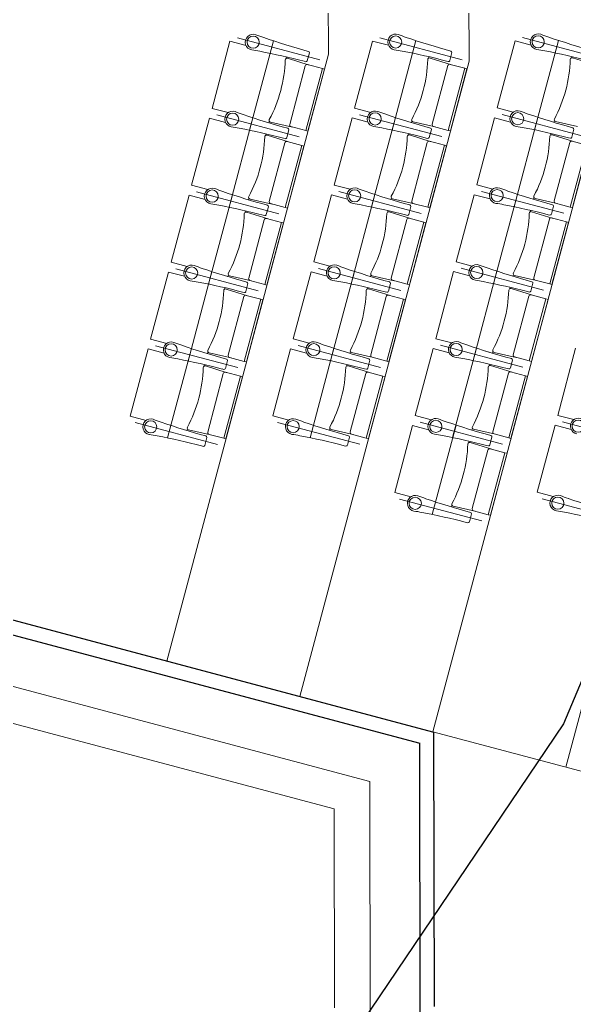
# Model space of a CAD drawing. Header units: millimetres. Extents: x 586 to 1010, y 369 to 668.
# Drawn here: x 682.43 to 686.33, y 462.89 to 469.81 of the extents above; entities that cross this region are included whole.
import ezdxf

# ---------------------------------------------------------------- set-up
doc = ezdxf.new("R2010")
doc.units = ezdxf.units.MM
doc.linetypes.add('CENTER', pattern=[2, 1.25, -0.25, 0.25, -0.25])
doc.linetypes.add('DASHED', pattern=[0.75, 0.5, -0.25])
doc.layers.add('murocort', color=7, linetype='Continuous', lineweight=50)
doc.layers.add('plan line', color=7, linetype='Continuous', lineweight=15)

msp = doc.modelspace()

# ---------------------------------------------------------------- linework, layer by layer
at = {"color": 254, "lineweight": 25}
msp.add_lwpolyline([(689.8337, 492.1815), (690.1759, 488.4115), (690.4154, 484.4785), (690.0845, 476.9938), (689.3336, 473.1547), (688.3608, 469.8797), (686.2511, 464.8661), (683.9126, 461.3997), (682.5666, 460.2275), (680.996, 459.5586), (679.5611, 459.5542), (677.9508, 460.093), (676.3268, 461.1084), (674.7345, 462.5092), (671.8263, 466.1029), (669.833, 469.6129), (668.248, 474.1002), (667.65, 477.9454), (667.5806, 481.7471), (668.167, 489.4834)], dxfattribs=at)
for points in [[(671.7124, 620.7085), (706.7355, 621.773), (754.2598, 613.8303), (814.6609, 600.1481), (855.7567, 598.0104), (895.0671, 567.0647), (920.0096, 542.0176), (952.0084, 521.2476), (977.2234, 504.6526), (979.6352, 479.2339), (986.3437, 463.8549), (988.7975, 462.3853)], [(654.944, 595.4717), (670.2671, 587.3174), (714.302, 595.1648), (787.0891, 595.1648), (819.3936, 580.9441), (821.0297, 562.8505), (813.4907, 552.7881), (808.7339, 539.6711), (796.4072, 534.7059), (791.0222, 527.249), (791.0222, 507.547), (797.3007, 476.5274), (814.9752, 463.8897), (836.1481, 474.6816), (874.0221, 478.5878), (885.7286, 462.7333), (863.0042, 436.0794), (845.7887, 420.6845), (845.1044, 408.6747)], [(639.2065, 583.4381), (644.7272, 575.638), (657.7961, 553.4401), (668.4043, 543.9291), (682.5178, 548.7307), (692.9838, 555.4778), (711.9339, 556.5828), (734.3456, 532.1334), (750.593, 477.7475), (754.1369, 444.164), (776.4657, 425.4473), (782.6172, 412.2355)]]:
    msp.add_spline(points, degree=3, dxfattribs=at)
at = {"layer": 'murocort', "lineweight": 30}
for p, q in [((679.3392, 466.4059), (685.3417, 464.8077)), ((679.2393, 466.329), (685.2418, 464.7308))]:
    msp.add_line(p, q, dxfattribs=at)
at = {"layer": 'plan line'}
for p, q in [((685.5705, 480.5847), (685.588, 469.5182)), ((684.6012, 469.5671), (684.5839, 480.5328)), ((683.9106, 469.6576), (683.7853, 469.1867)), ((684.0233, 469.6276), (683.9106, 469.6576)), ((684.9108, 469.6592), (684.7854, 469.1883)), ((685.0234, 469.6292), (684.9108, 469.6592)), ((685.9109, 469.6608), (685.7855, 469.1898)), ((686.0236, 469.6308), (685.9109, 469.6608)), ((683.4669, 465.3068), (684.6012, 469.5671)), ((684.453, 469.5212), (684.4674, 469.5765)), ((685.334, 464.8097), (686.6015, 469.5702)), ((685.4531, 469.5228), (685.4676, 469.578)), ((684.3048, 469.5404), (684.3066, 469.5475)), ((685.588, 469.5182), (684.4005, 465.0583)), ((685.588, 469.5182), (684.4005, 465.0583)), ((684.4426, 469.5139), (684.4301, 469.517)), ((685.3049, 469.542), (685.3068, 469.5491)), ((685.4428, 469.5155), (685.4303, 469.5186)), ((686.2675, 464.5612), (687.5896, 469.5266)), ((686.305, 469.5436), (686.3069, 469.5506)), ((683.7853, 469.1867), (683.8979, 469.1567)), ((684.7854, 469.1883), (684.8981, 469.1583)), ((685.7855, 469.1898), (685.8982, 469.1598)), ((683.7669, 469.1176), (683.6415, 468.6467)), ((683.8795, 469.0876), (683.7669, 469.1176)), ((684.1836, 469.0852), (684.1857, 469.0933)), ((684.767, 469.1192), (684.6416, 468.6483)), ((684.8797, 469.0892), (684.767, 469.1192)), ((685.1837, 469.0868), (685.1859, 469.0949)), ((685.7671, 469.1208), (685.6417, 468.6499)), ((685.8798, 469.0908), (685.7671, 469.1208)), ((686.1838, 469.0884), (686.186, 469.0965)), ((684.3092, 468.9812), (684.3236, 469.0365)), ((684.3092, 468.9812), (684.3236, 469.0365)), ((685.3093, 468.9828), (685.3238, 469.0381)), ((685.3093, 468.9828), (685.3238, 469.0381)), ((686.1613, 469.0036), (686.1631, 469.0106)), ((686.3095, 468.9843), (686.3239, 469.0396)), ((686.3095, 468.9843), (686.3239, 469.0396)), ((684.161, 469.0004), (684.1629, 469.0075)), ((684.2989, 468.974), (684.2864, 468.977)), ((684.2988, 468.974), (684.2864, 468.977)), ((685.1611, 469.002), (685.163, 469.0091)), ((685.299, 468.9755), (685.2865, 468.9786)), ((685.299, 468.9755), (685.2865, 468.9786)), ((686.2991, 468.9771), (686.2866, 468.9802)), ((686.2991, 468.9771), (686.2866, 468.9802)), ((683.6415, 468.6467), (683.7541, 468.6167)), ((684.6416, 468.6483), (684.7543, 468.6183)), ((685.6417, 468.6499), (685.7544, 468.6199)), ((683.6231, 468.5776), (683.4977, 468.1067)), ((683.7357, 468.5476), (683.6231, 468.5776)), ((684.0398, 468.5452), (684.042, 468.5534)), ((684.6232, 468.5792), (684.4978, 468.1083)), ((684.7359, 468.5492), (684.6232, 468.5792)), ((685.0399, 468.5468), (685.0421, 468.5549)), ((685.6234, 468.5808), (685.498, 468.1099)), ((685.736, 468.5508), (685.6234, 468.5808)), ((686.0401, 468.5484), (686.0422, 468.5565)), ((684.0172, 468.4605), (684.0191, 468.4675)), ((684.1654, 468.4412), (684.1799, 468.4965)), ((684.1654, 468.4412), (684.1799, 468.4965)), ((685.0174, 468.462), (685.0192, 468.4691)), ((685.1656, 468.4428), (685.18, 468.4981)), ((685.1656, 468.4428), (685.18, 468.4981)), ((686.0175, 468.4636), (686.0194, 468.4707)), ((686.1657, 468.4444), (686.1801, 468.4997)), ((686.1657, 468.4444), (686.1801, 468.4997)), ((684.1551, 468.434), (684.1426, 468.437)), ((684.1551, 468.434), (684.1426, 468.437)), ((685.1552, 468.4355), (685.1427, 468.4386)), ((685.1552, 468.4355), (685.1427, 468.4386)), ((686.1553, 468.4371), (686.1429, 468.4402)), ((686.1553, 468.4371), (686.1429, 468.4402)), ((683.4977, 468.1067), (683.6104, 468.0767)), ((684.4978, 468.1083), (684.6105, 468.0783)), ((685.498, 468.1099), (685.6106, 468.0799)), ((683.4793, 468.0376), (683.3539, 467.5667)), ((683.592, 468.0076), (683.4793, 468.0376)), ((683.896, 468.0052), (683.8982, 468.0134)), ((684.4794, 468.0392), (684.3541, 467.5683)), ((684.5921, 468.0092), (684.4794, 468.0392)), ((684.8962, 468.0068), (684.8983, 468.0149)), ((685.4796, 468.0408), (685.3542, 467.5699)), ((685.5922, 468.0108), (685.4796, 468.0408)), ((685.8963, 468.0084), (685.8984, 468.0165)), ((683.8734, 467.9205), (683.8753, 467.9275)), ((684.0216, 467.9012), (684.0361, 467.9565)), ((684.0216, 467.9012), (684.0361, 467.9565)), ((684.8736, 467.922), (684.8755, 467.9291)), ((685.0218, 467.9028), (685.0362, 467.9581)), ((685.0218, 467.9028), (685.0362, 467.9581)), ((685.8737, 467.9236), (685.8756, 467.9307)), ((686.0219, 467.9044), (686.0364, 467.9597)), ((686.0219, 467.9044), (686.0364, 467.9597)), ((684.0113, 467.894), (683.9988, 467.897)), ((684.0113, 467.894), (683.9988, 467.897)), ((685.0114, 467.8956), (684.999, 467.8986)), ((685.0114, 467.8956), (684.999, 467.8986)), ((686.0116, 467.8971), (685.9991, 467.9002)), ((686.0116, 467.8971), (685.9991, 467.9002)), ((683.3539, 467.5667), (683.4666, 467.5367)), ((684.3541, 467.5683), (684.4667, 467.5383)), ((685.3542, 467.5699), (685.4669, 467.5399)), ((683.3355, 467.4976), (683.2101, 467.0267)), ((683.4482, 467.4677), (683.3355, 467.4976)), ((684.3357, 467.4992), (684.2103, 467.0283)), ((684.4483, 467.4692), (684.3357, 467.4992)), ((685.3358, 467.5008), (685.2104, 467.0299)), ((685.4485, 467.4708), (685.3358, 467.5008)), ((686.3359, 467.5024), (686.2105, 467.0315)), ((683.7522, 467.4652), (683.7544, 467.4734)), ((684.7524, 467.4668), (684.7545, 467.475)), ((685.7525, 467.4684), (685.7547, 467.4765)), ((685.8781, 467.3644), (685.8926, 467.4197)), ((685.8781, 467.3644), (685.8926, 467.4197)), ((683.7297, 467.3805), (683.7315, 467.3875)), ((683.8675, 467.354), (683.855, 467.3571)), ((683.8675, 467.354), (683.855, 467.3571)), ((683.8779, 467.3612), (683.8923, 467.4165)), ((683.8779, 467.3612), (683.8923, 467.4165)), ((684.7298, 467.3821), (684.7317, 467.3891)), ((684.8677, 467.3556), (684.8552, 467.3586)), ((684.8677, 467.3556), (684.8552, 467.3586)), ((684.878, 467.3628), (684.8925, 467.4181)), ((684.878, 467.3628), (684.8925, 467.4181)), ((685.7299, 467.3836), (685.7318, 467.3907)), ((685.8678, 467.3572), (685.8553, 467.3602)), ((685.8678, 467.3572), (685.8553, 467.3602)), ((683.2101, 467.0267), (683.3228, 466.9967)), ((684.2103, 467.0283), (684.323, 466.9983)), ((685.2104, 467.0299), (685.3231, 466.9999)), ((686.2105, 467.0315), (686.3232, 467.0015)), ((684.6086, 466.9268), (684.6108, 466.935)), ((685.192, 466.9608), (685.0666, 466.4899)), ((685.3047, 466.9308), (685.192, 466.9608)), ((685.6087, 466.9284), (685.6109, 466.9366)), ((686.1921, 466.9624), (686.0668, 466.4915)), ((686.3048, 466.9324), (686.1921, 466.9624)), ((683.6085, 466.9253), (683.6106, 466.9334)), ((683.7341, 466.8212), (683.7485, 466.8765)), ((684.7342, 466.8228), (684.7487, 466.8781)), ((685.7344, 466.8244), (685.7488, 466.8797)), ((685.7344, 466.8244), (685.7488, 466.8797)), ((683.7237, 466.814), (683.7113, 466.8171)), ((684.7239, 466.8156), (684.7114, 466.8186)), ((685.5862, 466.8436), (685.588, 466.8507)), ((685.724, 466.8172), (685.7115, 466.8202)), ((685.724, 466.8172), (685.7115, 466.8202)), ((685.0666, 466.4899), (685.1793, 466.4599)), ((686.0668, 466.4915), (686.1794, 466.4615)), ((685.465, 466.3884), (685.4671, 466.3966)), ((685.5906, 466.2844), (685.605, 466.3397)), ((685.5802, 466.2772), (685.5678, 466.2802)), ((678.8897, 466.0599), (684.8922, 464.4617)), ((684.6426, 464.2694), (678.64, 465.8677)), ((685.334, 464.8097), (690.894, 463.3293)), ((684.8922, 464.4617), (684.8955, 462.4314)), ((684.6448, 462.8737), (684.6426, 464.2694))]:
    msp.add_line(p, q, dxfattribs=at)
at = {"layer": 'plan line', "linetype": 'CENTER', "ltscale": 3}
for p, q in [((684.5407, 469.5268), (683.9629, 469.6807)), ((685.5408, 469.5284), (684.963, 469.6822)), ((686.541, 469.53), (685.9632, 469.6838)), ((684.3969, 468.9868), (683.8191, 469.1407)), ((684.3969, 468.9868), (683.8191, 469.1407)), ((685.3971, 468.9884), (684.8193, 469.1423)), ((685.3971, 468.9884), (684.8193, 469.1423)), ((686.3972, 468.99), (685.8194, 469.1438)), ((686.3972, 468.99), (685.8194, 469.1438)), ((684.2531, 468.4469), (683.6753, 468.6007)), ((684.2531, 468.4469), (683.6753, 468.6007)), ((685.2533, 468.4484), (684.6755, 468.6023)), ((685.2533, 468.4484), (684.6755, 468.6023)), ((686.2534, 468.45), (685.6756, 468.6039)), ((686.2534, 468.45), (685.6756, 468.6039)), ((684.1094, 467.9069), (683.5316, 468.0607)), ((684.1094, 467.9069), (683.5316, 468.0607)), ((685.1095, 467.9084), (684.5317, 468.0623)), ((685.1095, 467.9084), (684.5317, 468.0623)), ((686.1096, 467.91), (685.5318, 468.0639)), ((686.1096, 467.91), (685.5318, 468.0639)), ((683.9656, 467.3669), (683.3878, 467.5207)), ((683.9656, 467.3669), (683.3878, 467.5207)), ((684.9657, 467.3685), (684.3879, 467.5223)), ((684.9657, 467.3685), (684.3879, 467.5223)), ((685.9659, 467.37), (685.3881, 467.5239)), ((685.9659, 467.37), (685.3881, 467.5239)), ((683.8218, 466.8269), (683.244, 466.9807)), ((684.822, 466.8285), (684.2442, 466.9823)), ((685.8221, 466.83), (685.2443, 466.9839)), ((685.8221, 466.83), (685.2443, 466.9839)), ((686.8222, 466.8316), (686.2444, 466.9855)), ((686.8222, 466.8316), (686.2444, 466.9855)), ((685.6783, 466.2901), (685.1005, 466.4439)), ((686.6784, 466.2916), (686.1006, 466.4455))]:
    msp.add_line(p, q, dxfattribs=at)
at = {"layer": 'plan line', "linetype": 'DASHED', "ltscale": 3}
for p, q in [((684.2152, 469.6605), (684.048, 469.0329)), ((685.2153, 469.6621), (685.0482, 469.0344)), ((686.2154, 469.6637), (686.0483, 469.036)), ((684.0714, 469.1205), (683.9043, 468.4929)), ((685.0715, 469.1221), (684.9044, 468.4945)), ((686.0717, 469.1237), (685.9045, 468.496)), ((683.9276, 468.5806), (683.7605, 467.9529)), ((684.9278, 468.5821), (684.7606, 467.9545)), ((685.9279, 468.5837), (685.7608, 467.956)), ((684.784, 468.0421), (684.6169, 467.4145)), ((685.7841, 468.0437), (685.617, 467.4161)), ((683.7838, 468.0406), (683.6167, 467.4129)), ((683.6401, 467.5006), (683.4729, 466.8729)), ((684.6402, 467.5022), (684.4731, 466.8745)), ((685.6403, 467.5037), (685.4732, 466.8761)), ((685.4966, 466.9638), (685.3294, 466.3361))]:
    msp.add_line(p, q, dxfattribs=at)
at = {"layer": 'plan line', "lineweight": 30}
for p, q in [((685.3447, 462.8821), (685.3417, 464.8077)), ((685.2449, 462.7819), (685.2418, 464.7308))]:
    msp.add_line(p, q, dxfattribs=at)
at = {"layer": 'plan line'}
for points in [[(684.3495, 469.0553), (684.1951, 469.0904, -0.474715), (684.1864, 469.108, 0.115865), (684.2981, 469.5274, -0.474715), (684.3144, 469.5383), (684.4655, 469.491)], [(684.4419, 469.0308), (684.3385, 469.0583, -0.414214), (684.3295, 469.0738), (684.4389, 469.4849, -0.414214), (684.4545, 469.4939), (684.5586, 469.4662), (684.4419, 469.0308)], [(685.3497, 469.0569), (685.1953, 469.092, -0.474715), (685.1865, 469.1095, 0.115865), (685.2982, 469.529, -0.474715), (685.3145, 469.5399), (685.4657, 469.4926)], [(685.442, 469.0323), (685.3386, 469.0599, -0.414214), (685.3296, 469.0754), (685.4391, 469.4865, -0.414214), (685.4546, 469.4955), (685.5588, 469.4678), (685.442, 469.0323)], [(686.3498, 469.0585), (686.1954, 469.0936, -0.474715), (686.1867, 469.1111, 0.115865), (686.2983, 469.5306, -0.474715), (686.3146, 469.5415), (686.4658, 469.4941)], [(684.2058, 468.5153), (684.0513, 468.5504, -0.474715), (684.0426, 468.568, 0.115865), (684.1543, 468.9874, -0.474715), (684.1706, 468.9983), (684.3217, 468.951)], [(684.2981, 468.4908), (684.1947, 468.5183, -0.414214), (684.1857, 468.5338), (684.2951, 468.9449, -0.414214), (684.3107, 468.9539), (684.4148, 468.9262), (684.2981, 468.4908)], [(685.2059, 468.5169), (685.0515, 468.552, -0.474715), (685.0427, 468.5696, 0.115865), (685.1544, 468.989, -0.474715), (685.1707, 468.9999), (685.3219, 468.9526)], [(685.2983, 468.4924), (685.1948, 468.5199, -0.414214), (685.1858, 468.5354), (685.2953, 468.9465, -0.414214), (685.3108, 468.9555), (685.415, 468.9278), (685.2983, 468.4924)], [(686.206, 468.5185), (686.0516, 468.5536, -0.474715), (686.0429, 468.5711, 0.115865), (686.1546, 468.9906, -0.474715), (686.1709, 469.0015), (686.322, 468.9541)], [(686.2984, 468.4939), (686.195, 468.5214, -0.414214), (686.186, 468.537), (686.2954, 468.9481, -0.414214), (686.311, 468.9571), (686.4151, 468.9294), (686.2984, 468.4939)], [(684.062, 467.9754), (683.9076, 468.0104, -0.474715), (683.8988, 468.028, 0.115865), (684.0105, 468.4474, -0.474715), (684.0268, 468.4583), (684.178, 468.411)], [(685.0621, 467.9769), (684.9077, 468.012, -0.474715), (684.899, 468.0296, 0.115865), (685.0107, 468.449, -0.474715), (685.027, 468.4599), (685.1781, 468.4126)], [(686.0622, 467.9785), (685.9078, 468.0136, -0.474715), (685.8991, 468.0311, 0.115865), (686.0108, 468.4506, -0.474715), (686.0271, 468.4615), (686.1782, 468.4142)], [(684.1543, 467.9508), (684.0509, 467.9783, -0.414214), (684.0419, 467.9938), (684.1514, 468.4049, -0.414214), (684.1669, 468.4139), (684.2711, 468.3862), (684.1543, 467.9508)], [(685.1545, 467.9524), (685.0511, 467.9799, -0.414214), (685.0421, 467.9954), (685.1515, 468.4065, -0.414214), (685.1671, 468.4155), (685.2712, 468.3878), (685.1545, 467.9524)], [(686.1546, 467.9539), (686.0512, 467.9815, -0.414214), (686.0422, 467.997), (686.1516, 468.4081, -0.414214), (686.1672, 468.4171), (686.2713, 468.3894), (686.1546, 467.9539)], [(683.9182, 467.4354), (683.7638, 467.4704, -0.474715), (683.7551, 467.488, 0.115865), (683.8667, 467.9075, -0.474715), (683.883, 467.9184), (684.0342, 467.871)], [(684.9183, 467.4369), (684.7639, 467.472, -0.474715), (684.7552, 467.4896, 0.115865), (684.8669, 467.909, -0.474715), (684.8832, 467.9199), (685.0343, 467.8726)], [(685.9185, 467.4385), (685.7641, 467.4736, -0.474715), (685.7553, 467.4912, 0.115865), (685.867, 467.9106, -0.474715), (685.8833, 467.9215), (686.0345, 467.8742)], [(684.0106, 467.4108), (683.9071, 467.4383, -0.414214), (683.8981, 467.4539), (684.0076, 467.865, -0.414214), (684.0231, 467.874), (684.1273, 467.8463), (684.0106, 467.4108)], [(685.0107, 467.4124), (684.9073, 467.4399, -0.414214), (684.8983, 467.4554), (685.0077, 467.8665, -0.414214), (685.0233, 467.8755), (685.1274, 467.8478), (685.0107, 467.4124)], [(686.0108, 467.414), (685.9074, 467.4415, -0.414214), (685.8984, 467.457), (686.0079, 467.8681, -0.414214), (686.0234, 467.8771), (686.1276, 467.8494), (686.0108, 467.414)], [(683.7744, 466.8954), (683.62, 466.9305, -0.474715), (683.6113, 466.948, 0.115865), (683.723, 467.3675, -0.474715), (683.7393, 467.3784), (683.8904, 467.331)], [(684.7746, 466.897), (684.6201, 466.932, -0.474715), (684.6114, 466.9496, 0.115865), (684.7231, 467.369, -0.474715), (684.7394, 467.3799), (684.8906, 467.3326)], [(685.7747, 466.8985), (685.6203, 466.9336, -0.474715), (685.6115, 466.9512, 0.115865), (685.7232, 467.3706, -0.474715), (685.7395, 467.3815), (685.8907, 467.3342)], [(683.8668, 466.8708), (683.7634, 466.8983, -0.414214), (683.7544, 466.9139), (683.8638, 467.325, -0.414214), (683.8794, 467.334), (683.9835, 467.3063), (683.8668, 466.8708)], [(684.8669, 466.8724), (684.7635, 466.8999, -0.414214), (684.7545, 466.9154), (684.864, 467.3265, -0.414214), (684.8795, 467.3355), (684.9837, 467.3078), (684.8669, 466.8724)], [(685.867, 466.874), (685.7636, 466.9015, -0.414214), (685.7546, 466.917), (685.8641, 467.3281, -0.414214), (685.8796, 467.3371), (685.9838, 467.3094), (685.867, 466.874)], [(685.6309, 466.3586), (685.4765, 466.3936, -0.474715), (685.4678, 466.4112, 0.115865), (685.5795, 466.8306, -0.474715), (685.5958, 466.8415), (685.7469, 466.7942)], [(685.7233, 466.334), (685.6199, 466.3615, -0.414214), (685.6109, 466.377), (685.7203, 466.7881, -0.414214), (685.7359, 466.7971), (685.84, 466.7694), (685.7233, 466.334)]]:
    msp.add_lwpolyline(points, format="xyb", dxfattribs=at)
for points in [[(684.4573, 469.0266), (684.5733, 469.4623), (684.5586, 469.4662), (684.4419, 469.0308), (684.4573, 469.0266)], [(685.4575, 469.0282), (685.5735, 469.4639), (685.5588, 469.4678), (685.442, 469.0323), (685.4575, 469.0282)], [(684.3136, 468.4867), (684.4296, 468.9223), (684.4148, 468.9262), (684.2981, 468.4908), (684.3136, 468.4867)], [(685.3137, 468.4882), (685.4297, 468.9239), (685.415, 468.9278), (685.2983, 468.4924), (685.3137, 468.4882)], [(686.3138, 468.4898), (686.4298, 468.9255), (686.4151, 468.9294), (686.2984, 468.4939), (686.3138, 468.4898)], [(685.1699, 467.9483), (685.2859, 468.3839), (685.2712, 468.3878), (685.1545, 467.9524), (685.1699, 467.9483)], [(686.1701, 467.9498), (686.2861, 468.3855), (686.2713, 468.3894), (686.1546, 467.9539), (686.1701, 467.9498)], [(684.1698, 467.9467), (684.2858, 468.3823), (684.2711, 468.3862), (684.1543, 467.9508), (684.1698, 467.9467)], [(684.026, 467.4067), (684.142, 467.8423), (684.1273, 467.8463), (684.0106, 467.4108), (684.026, 467.4067)], [(685.0262, 467.4083), (685.1422, 467.8439), (685.1274, 467.8478), (685.0107, 467.4124), (685.0262, 467.4083)], [(686.0263, 467.4098), (686.1423, 467.8455), (686.1276, 467.8494), (686.0108, 467.414), (686.0263, 467.4098)], [(683.8822, 466.8667), (683.9982, 467.3023), (683.9835, 467.3063), (683.8668, 466.8708), (683.8822, 466.8667)], [(684.8824, 466.8683), (684.9984, 467.3039), (684.9837, 467.3078), (684.8669, 466.8724), (684.8824, 466.8683)], [(685.8825, 466.8699), (685.9985, 467.3055), (685.9838, 467.3094), (685.867, 466.874), (685.8825, 466.8699)], [(685.7387, 466.3299), (685.8547, 466.7655), (685.84, 466.7694), (685.7233, 466.334), (685.7387, 466.3299)]]:
    msp.add_lwpolyline(points, dxfattribs=at)
for centre in [(684.0731, 469.651), (685.0733, 469.6525), (686.0734, 469.6541), (683.9293, 469.111), (683.9293, 469.111), (684.9295, 469.1126), (684.9295, 469.1126), (685.9296, 469.1141), (685.9296, 469.1141), (683.7856, 468.571), (683.7856, 468.571), (684.7857, 468.5726), (684.7857, 468.5726), (685.7858, 468.5741), (685.7858, 468.5741), (683.6418, 468.031), (683.6418, 468.031), (684.6419, 468.0326), (684.6419, 468.0326), (685.6421, 468.0342), (685.6421, 468.0342), (683.498, 467.491), (683.498, 467.491), (684.4982, 467.4926), (684.4982, 467.4926), (685.4983, 467.4942), (685.4983, 467.4942), (683.3542, 466.951), (684.3544, 466.9526), (685.3545, 466.9542), (685.3545, 466.9542), (686.3546, 466.9558), (686.3546, 466.9558), (685.2107, 466.4142), (686.2108, 466.4158)]:
    msp.add_circle(centre, 0.0427, dxfattribs=at)
for centre, radius, start, end in [((684.0734, 469.6513), 0.0554, 71.59604, 259.63843), ((685.4728, 473.4099), 3.9554, 249.54986, 250.41796), ((685.0735, 469.6528), 0.0554, 71.59604, 259.63843), ((686.473, 473.4115), 3.9554, 249.54986, 250.41796), ((686.0736, 469.6544), 0.0554, 71.59604, 259.63843), ((687.4731, 473.413), 3.9554, 249.54986, 250.41796), ((685.8726, 474.7249), 5.3287, 251.10734, 254.63093), ((686.8727, 474.7265), 5.3287, 251.10734, 254.63093), ((687.8729, 474.7281), 5.3287, 251.10734, 254.63093), ((683.9271, 468.6114), 0.9947, 78.86278, 82.12559), ((683.1714, 464.6815), 4.9966, 75.40905, 79.06463), ((684.4578, 469.5774), 0.00967, 354.26425, 75.71472), ((684.9273, 468.613), 0.9947, 78.86278, 82.12559), ((684.1716, 464.6831), 4.9966, 75.40905, 79.06463), ((685.4579, 469.579), 0.00967, 354.26425, 75.71472), ((685.9274, 468.6146), 0.9947, 78.86278, 82.12559), ((685.1717, 464.6847), 4.9966, 75.40905, 79.06463), ((684.4437, 469.5232), 0.00935, 263.52877, 336.65202), ((685.4438, 469.5248), 0.00935, 263.52877, 336.65202), ((683.9296, 469.1113), 0.0554, 71.59604, 259.63843), ((683.9296, 469.1113), 0.0554, 71.59604, 259.63843), ((685.3291, 472.8699), 3.9554, 249.54986, 250.41796), ((685.3291, 472.8699), 3.9554, 249.54986, 250.41796), ((684.9297, 469.1128), 0.0554, 71.59604, 259.63843), ((684.9297, 469.1128), 0.0554, 71.59604, 259.63843), ((686.3292, 472.8715), 3.9554, 249.54986, 250.41796), ((686.3292, 472.8715), 3.9554, 249.54986, 250.41796), ((685.9299, 469.1144), 0.0554, 71.59604, 259.63843), ((685.9299, 469.1144), 0.0554, 71.59604, 259.63843), ((687.3293, 472.873), 3.9554, 249.54986, 250.41796), ((687.3293, 472.873), 3.9554, 249.54986, 250.41796), ((685.7288, 474.1849), 5.3287, 251.10734, 254.63093), ((685.7288, 474.1849), 5.3287, 251.10734, 254.63093), ((686.729, 474.1865), 5.3287, 251.10734, 254.63093), ((686.7289, 474.1865), 5.3287, 251.10734, 254.63093), ((687.7291, 474.1881), 5.3287, 251.10734, 254.63093), ((687.7291, 474.1881), 5.3287, 251.10734, 254.63093), ((683.7834, 468.0714), 0.9947, 78.86278, 82.12559), ((683.7834, 468.0714), 0.9947, 78.86278, 82.12559), ((683.0276, 464.1416), 4.9966, 75.40905, 79.06463), ((683.0276, 464.1416), 4.9966, 75.40905, 79.06463), ((684.314, 469.0374), 0.00967, 354.26425, 75.71472), ((684.314, 469.0374), 0.00967, 354.26425, 75.71472), ((684.7835, 468.073), 0.9947, 78.86278, 82.12559), ((684.7835, 468.073), 0.9947, 78.86278, 82.12559), ((684.0278, 464.1431), 4.9966, 75.40905, 79.06463), ((684.0278, 464.1431), 4.9966, 75.40905, 79.06463), ((685.3142, 469.039), 0.00967, 354.26425, 75.71472), ((685.3142, 469.039), 0.00967, 354.26425, 75.71472), ((685.7836, 468.0746), 0.9947, 78.86278, 82.12559), ((685.7836, 468.0746), 0.9947, 78.86278, 82.12559), ((685.0279, 464.1447), 4.9966, 75.40905, 79.06463), ((685.0279, 464.1447), 4.9966, 75.40905, 79.06463), ((686.3143, 469.0406), 0.00967, 354.26425, 75.71472), ((686.3143, 469.0406), 0.00967, 354.26425, 75.71472), ((684.2999, 468.9832), 0.00935, 263.52877, 336.65202), ((684.2999, 468.9832), 0.00935, 263.52877, 336.65202), ((685.3, 468.9848), 0.00935, 263.52877, 336.65202), ((685.3, 468.9848), 0.00935, 263.52877, 336.65202), ((686.3002, 468.9864), 0.00935, 263.52877, 336.65202), ((686.3002, 468.9864), 0.00935, 263.52877, 336.65202), ((683.7858, 468.5713), 0.0554, 71.59604, 259.63843), ((683.7858, 468.5713), 0.0554, 71.59604, 259.63843), ((685.1853, 472.3299), 3.9554, 249.54986, 250.41796), ((685.1853, 472.3299), 3.9554, 249.54986, 250.41796), ((685.585, 473.6449), 5.3287, 251.10734, 254.63093), ((685.585, 473.6449), 5.3287, 251.10734, 254.63093), ((684.786, 468.5729), 0.0554, 71.59604, 259.63843), ((684.786, 468.5729), 0.0554, 71.59604, 259.63843), ((686.1854, 472.3315), 3.9554, 249.54986, 250.41796), ((686.1854, 472.3315), 3.9554, 249.54986, 250.41796), ((686.5852, 473.6465), 5.3287, 251.10734, 254.63093), ((686.5852, 473.6465), 5.3287, 251.10734, 254.63093), ((685.7861, 468.5744), 0.0554, 71.59604, 259.63843), ((685.7861, 468.5744), 0.0554, 71.59604, 259.63843), ((687.1856, 472.3331), 3.9554, 249.54986, 250.41796), ((687.1855, 472.3331), 3.9554, 249.54986, 250.41796), ((687.5853, 473.6481), 5.3287, 251.10734, 254.63093), ((687.5853, 473.6481), 5.3287, 251.10734, 254.63093), ((683.6396, 467.5314), 0.9947, 78.86278, 82.12559), ((683.6396, 467.5314), 0.9947, 78.86278, 82.12559), ((682.8839, 463.6016), 4.9966, 75.40905, 79.06463), ((682.8839, 463.6016), 4.9966, 75.40905, 79.06463), ((684.1703, 468.4975), 0.00967, 354.26425, 75.71472), ((684.1702, 468.4975), 0.00967, 354.26425, 75.71472), ((684.6397, 467.533), 0.9947, 78.86278, 82.12559), ((684.6397, 467.533), 0.9947, 78.86278, 82.12559), ((683.884, 463.6031), 4.9966, 75.40905, 79.06463), ((683.884, 463.6031), 4.9966, 75.40905, 79.06463), ((685.1704, 468.499), 0.00967, 354.26425, 75.71472), ((685.1704, 468.499), 0.00967, 354.26425, 75.71472), ((685.6399, 467.5346), 0.9947, 78.86278, 82.12559), ((685.6399, 467.5346), 0.9947, 78.86278, 82.12559), ((684.8841, 463.6047), 4.9966, 75.40905, 79.06463), ((684.8841, 463.6047), 4.9966, 75.40905, 79.06463), ((686.1705, 468.5006), 0.00967, 354.26425, 75.71472), ((686.1705, 468.5006), 0.00967, 354.26425, 75.71472), ((684.1561, 468.4433), 0.00935, 263.52877, 336.65202), ((684.1561, 468.4433), 0.00935, 263.52877, 336.65202), ((685.1563, 468.4448), 0.00935, 263.52877, 336.65202), ((685.1563, 468.4448), 0.00935, 263.52877, 336.65202), ((686.1564, 468.4464), 0.00935, 263.52877, 336.65202), ((686.1564, 468.4464), 0.00935, 263.52877, 336.65202), ((683.6421, 468.0313), 0.0554, 71.59604, 259.63843), ((683.642, 468.0313), 0.0554, 71.59604, 259.63843), ((685.0415, 471.7899), 3.9554, 249.54986, 250.41796), ((685.0415, 471.7899), 3.9554, 249.54986, 250.41796), ((685.4413, 473.105), 5.3287, 251.10734, 254.63093), ((685.4413, 473.105), 5.3287, 251.10734, 254.63093), ((684.6422, 468.0329), 0.0554, 71.59604, 259.63843), ((684.6422, 468.0329), 0.0554, 71.59604, 259.63843), ((686.0416, 471.7915), 3.9554, 249.54986, 250.41796), ((686.0416, 471.7915), 3.9554, 249.54986, 250.41796), ((686.4414, 473.1065), 5.3287, 251.10734, 254.63093), ((686.4414, 473.1065), 5.3287, 251.10734, 254.63093), ((685.6423, 468.0344), 0.0554, 71.59604, 259.63843), ((685.6423, 468.0344), 0.0554, 71.59604, 259.63843), ((687.0418, 471.7931), 3.9554, 249.54986, 250.41796), ((687.0418, 471.7931), 3.9554, 249.54986, 250.41796), ((687.4415, 473.1081), 5.3287, 251.10734, 254.63093), ((687.4415, 473.1081), 5.3287, 251.10734, 254.63093), ((683.4958, 466.9914), 0.9947, 78.86278, 82.12559), ((683.4958, 466.9914), 0.9947, 78.86278, 82.12559), ((684.4959, 466.993), 0.9947, 78.86278, 82.12559), ((684.4959, 466.993), 0.9947, 78.86278, 82.12559), ((685.4961, 466.9946), 0.9947, 78.86278, 82.12559), ((685.4961, 466.9946), 0.9947, 78.86278, 82.12559), ((682.7401, 463.0616), 4.9966, 75.40905, 79.06463), ((682.7401, 463.0616), 4.9966, 75.40905, 79.06463), ((684.0265, 467.9575), 0.00967, 354.26425, 75.71472), ((684.0265, 467.9575), 0.00967, 354.26425, 75.71472), ((683.7402, 463.0632), 4.9966, 75.40905, 79.06463), ((683.7402, 463.0632), 4.9966, 75.40905, 79.06463), ((685.0266, 467.9591), 0.00967, 354.26425, 75.71472), ((685.0266, 467.9591), 0.00967, 354.26425, 75.71472), ((684.7404, 463.0647), 4.9966, 75.40905, 79.06463), ((684.7404, 463.0647), 4.9966, 75.40905, 79.06463), ((686.0126, 467.9064), 0.00935, 263.52877, 336.65202), ((686.0126, 467.9064), 0.00935, 263.52877, 336.65202), ((686.0267, 467.9606), 0.00967, 354.26425, 75.71472), ((686.0267, 467.9606), 0.00967, 354.26425, 75.71472), ((684.0124, 467.9033), 0.00935, 263.52877, 336.65202), ((684.0124, 467.9033), 0.00935, 263.52877, 336.65202), ((685.0125, 467.9048), 0.00935, 263.52877, 336.65202), ((685.0125, 467.9048), 0.00935, 263.52877, 336.65202), ((683.4983, 467.4913), 0.0554, 71.59604, 259.63843), ((683.4983, 467.4913), 0.0554, 71.59604, 259.63843), ((684.8977, 471.2499), 3.9554, 249.54986, 250.41796), ((684.8977, 471.2499), 3.9554, 249.54986, 250.41796), ((685.2975, 472.565), 5.3287, 251.10734, 254.63093), ((685.2975, 472.565), 5.3287, 251.10734, 254.63093), ((684.4984, 467.4929), 0.0554, 71.59604, 259.63843), ((684.4984, 467.4929), 0.0554, 71.59604, 259.63843), ((685.8979, 471.2515), 3.9554, 249.54986, 250.41796), ((685.8979, 471.2515), 3.9554, 249.54986, 250.41796), ((686.2976, 472.5665), 5.3287, 251.10734, 254.63093), ((686.2976, 472.5665), 5.3287, 251.10734, 254.63093), ((685.4985, 467.4945), 0.0554, 71.59604, 259.63843), ((685.4985, 467.4945), 0.0554, 71.59604, 259.63843), ((686.898, 471.2531), 3.9554, 249.54986, 250.41796), ((686.898, 471.2531), 3.9554, 249.54986, 250.41796), ((687.2978, 472.5681), 5.3287, 251.10734, 254.63093), ((687.2977, 472.5681), 5.3287, 251.10734, 254.63093), ((683.352, 466.4515), 0.9947, 78.86278, 82.12559), ((683.352, 466.4515), 0.9947, 78.86278, 82.12559), ((682.5963, 462.5216), 4.9966, 75.40905, 79.06463), ((682.5963, 462.5216), 4.9966, 75.40905, 79.06463), ((683.8827, 467.4175), 0.00967, 354.26425, 75.71472), ((683.8827, 467.4175), 0.00967, 354.26425, 75.71472), ((684.3522, 466.453), 0.9947, 78.86278, 82.12559), ((684.3522, 466.453), 0.9947, 78.86278, 82.12559), ((683.5965, 462.5232), 4.9966, 75.40905, 79.06463), ((683.5965, 462.5232), 4.9966, 75.40905, 79.06463), ((684.8828, 467.4191), 0.00967, 354.26425, 75.71472), ((684.8828, 467.4191), 0.00967, 354.26425, 75.71472), ((685.3523, 466.4546), 0.9947, 78.86278, 82.12559), ((685.3523, 466.4546), 0.9947, 78.86278, 82.12559), ((684.5966, 462.5247), 4.9966, 75.40905, 79.06463), ((684.5966, 462.5247), 4.9966, 75.40905, 79.06463), ((685.883, 467.4206), 0.00967, 354.26425, 75.71472), ((685.883, 467.4206), 0.00967, 354.26425, 75.71472), ((683.8686, 467.3633), 0.00935, 263.52877, 336.65202), ((683.8686, 467.3633), 0.00935, 263.52877, 336.65202), ((684.8687, 467.3649), 0.00935, 263.52877, 336.65202), ((684.8687, 467.3649), 0.00935, 263.52877, 336.65202), ((685.8688, 467.3664), 0.00935, 263.52877, 336.65202), ((685.8688, 467.3664), 0.00935, 263.52877, 336.65202), ((683.3545, 466.9513), 0.0554, 71.59604, 259.63843), ((684.754, 470.7099), 3.9554, 249.54986, 250.41796), ((684.3546, 466.9529), 0.0554, 71.59604, 259.63843), ((685.7541, 470.7115), 3.9554, 249.54986, 250.41796), ((685.3548, 466.9545), 0.0554, 71.59604, 259.63843), ((685.3548, 466.9545), 0.0554, 71.59604, 259.63843), ((686.7542, 470.7131), 3.9554, 249.54986, 250.41796), ((686.7542, 470.7131), 3.9554, 249.54986, 250.41796), ((686.3549, 466.9561), 0.0554, 71.59604, 259.63843), ((686.3549, 466.9561), 0.0554, 71.59604, 259.63843), ((685.1537, 472.025), 5.3287, 251.10734, 254.63093), ((686.1538, 472.0266), 5.3287, 251.10734, 254.63093), ((687.154, 472.0281), 5.3287, 251.10734, 254.63093), ((687.154, 472.0281), 5.3287, 251.10734, 254.63093), ((683.2083, 465.9115), 0.9947, 78.86278, 82.12559), ((682.4525, 461.9816), 4.9966, 75.40905, 79.06463), ((683.7389, 466.8775), 0.00967, 354.26425, 75.71472), ((684.2084, 465.9131), 0.9947, 78.86278, 82.12559), ((683.4527, 461.9832), 4.9966, 75.40905, 79.06463), ((684.7391, 466.8791), 0.00967, 354.26425, 75.71472), ((685.2085, 465.9146), 0.9947, 78.86278, 82.12559), ((685.2085, 465.9146), 0.9947, 78.86278, 82.12559), ((684.4528, 461.9848), 4.9966, 75.40905, 79.06463), ((684.4528, 461.9848), 4.9966, 75.40905, 79.06463), ((685.7392, 466.8807), 0.00967, 354.26425, 75.71472), ((685.7392, 466.8807), 0.00967, 354.26425, 75.71472), ((683.7248, 466.8233), 0.00935, 263.52877, 336.65202), ((684.7249, 466.8249), 0.00935, 263.52877, 336.65202), ((685.7251, 466.8265), 0.00935, 263.52877, 336.65202), ((685.7251, 466.8265), 0.00935, 263.52877, 336.65202), ((685.211, 466.4145), 0.0554, 71.59604, 259.63843), ((686.6104, 470.1731), 3.9554, 249.54986, 250.41796), ((686.2111, 466.4161), 0.0554, 71.59604, 259.63843), ((687.6106, 470.1747), 3.9554, 249.54986, 250.41796), ((687.0102, 471.4882), 5.3287, 251.10734, 254.63093), ((688.0103, 471.4897), 5.3287, 251.10734, 254.63093), ((685.0647, 465.3746), 0.9947, 78.86278, 82.12559), ((684.309, 461.4448), 4.9966, 75.40905, 79.06463), ((685.5954, 466.3407), 0.00967, 354.26425, 75.71472), ((686.0649, 465.3762), 0.9947, 78.86278, 82.12559), ((685.3091, 461.4464), 4.9966, 75.40905, 79.06463), ((685.5813, 466.2865), 0.00935, 263.52877, 336.65202)]:
    msp.add_arc(centre, radius, start, end, dxfattribs=at)

doc.saveas('drawing.dxf')
